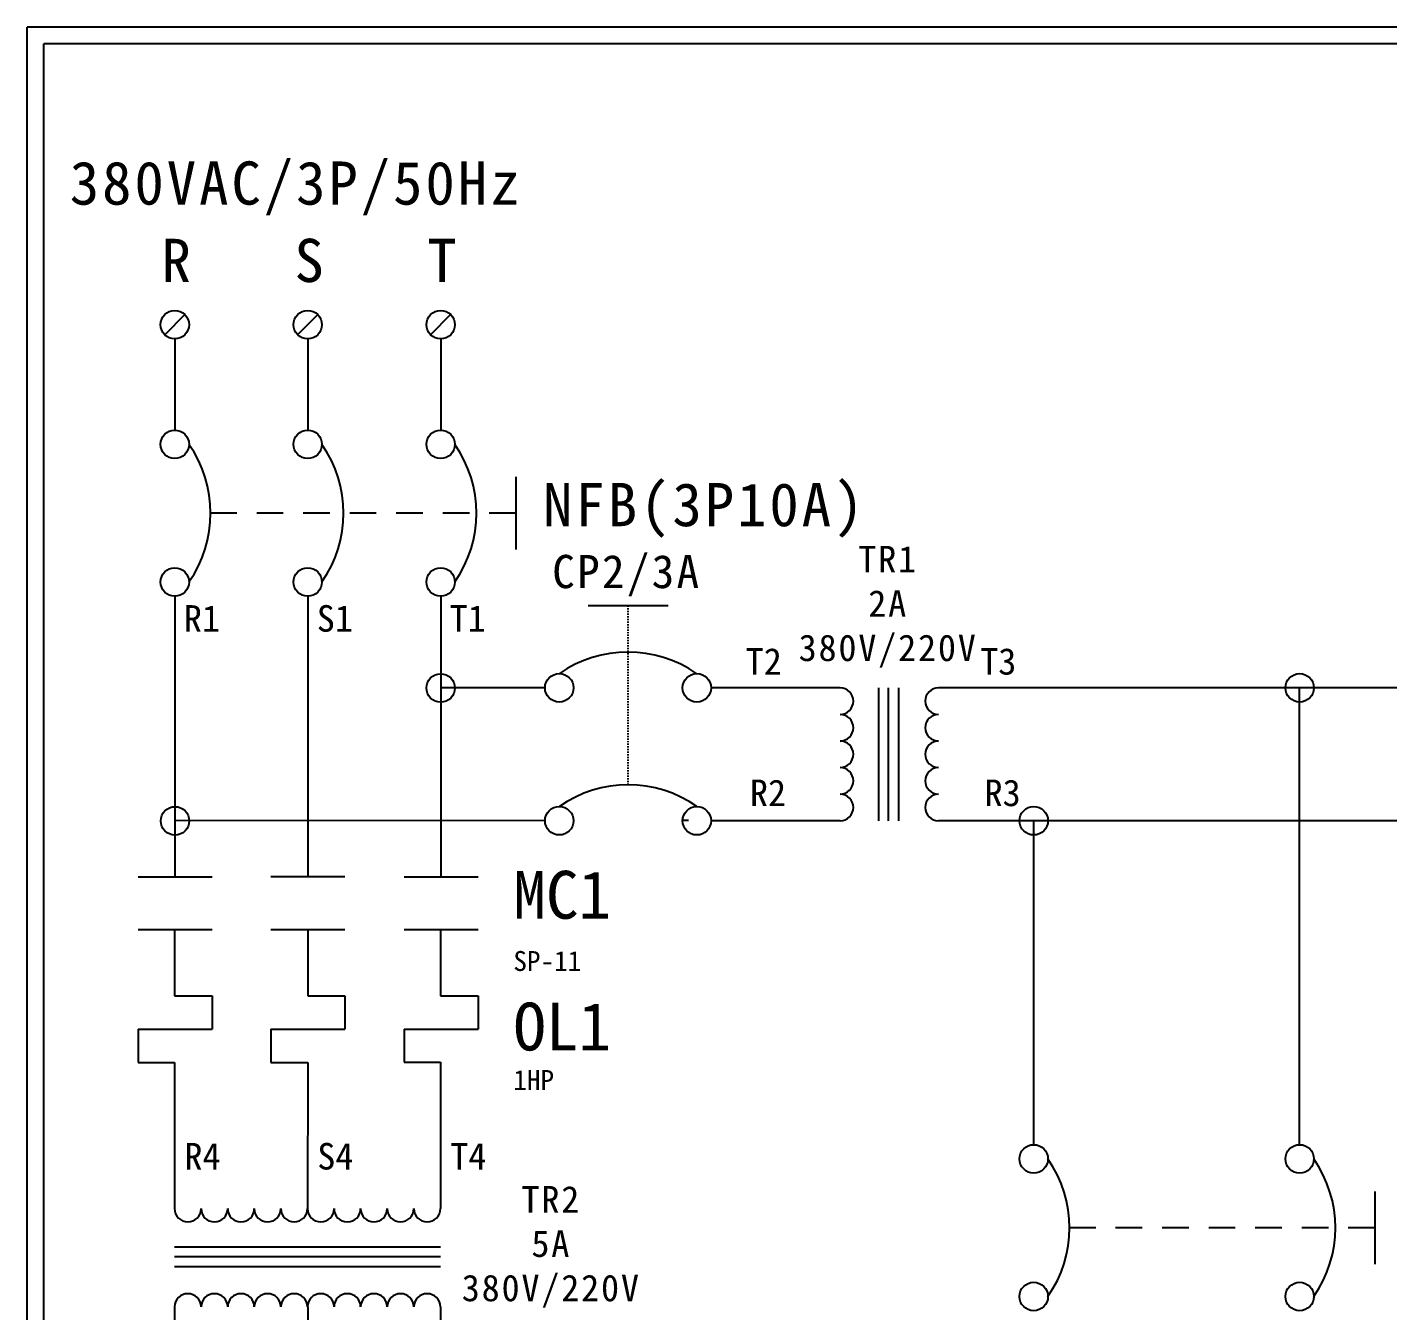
# Model space of a CAD drawing. Extents: x 10 to 297, y 3 to 207.
# Drawn here: x 10 to 112.3, y 110.4 to 207 of the extents above; entities that cross this region are included whole.
import ezdxf

# ---------------------------------------------------------------- set-up
doc = ezdxf.new("R2010")
doc.units = 0
doc.linetypes.add('DASHED', pattern=[0.2, 0.1, -0.1])
doc.linetypes.add('HIDDEN9', pattern=[3.5, 2, -1.5])
doc.layers.get('0').update_dxf_attribs({"linetype": 'CONTINUOUS'})
doc.layers.add('圖框層', color=7, linetype='CONTINUOUS')
doc.layers.add('標尺寸層', color=3, linetype='CONTINUOUS')
doc.styles.add('STSL', font='kaiu.ttf')
doc.styles.add('標楷體', font='kaiu.ttf')

msp = doc.modelspace()

# ---------------------------------------------------------------- linework, layer by layer
for p, q in [((21.85, 185.35), (20.34, 183.83)), ((31.85, 185.35), (30.34, 183.83)), ((41.85, 185.35), (40.34, 183.83)), ((21.1, 164.1), (21.11, 143.06)), ((41.1, 164.1), (41.11, 143.06)), ((289.98, 157.27), (81.99, 157.27)), ((289.98, 147.27), (81.99, 147.27)), ((41.08, 139.09), (41.08, 134.1))]:
    msp.add_line(p, q)
at = {"color": 7, "linetype": 'HIDDEN9'}
for p, q in [((46.76, 170.41), (23.79, 170.41)), ((111.37, 116.65), (88.4, 116.65))]:
    msp.add_line(p, q, dxfattribs=at)
for centre in [(21.1, 184.59), (31.1, 184.59), (41.1, 184.59), (21.1, 175.59), (31.1, 175.59), (41.1, 175.59), (21.1, 165.23), (31.1, 165.23), (41.1, 165.23), (41.1, 157.26), (50.02, 157.27), (60.37, 157.27), (105.71, 157.27), (21.12, 147.26), (50.02, 147.27), (60.37, 147.27), (85.71, 147.27), (85.71, 121.83), (105.71, 121.83), (85.71, 111.48), (105.71, 111.48)]:
    msp.add_circle(centre, 1.07)
at = {"color": 7}
for centre, start, end in [((14.74, 170.41), 325.1286, 34.8714), ((24.74, 170.41), 325.1286, 34.8714), ((34.74, 170.41), 325.1286, 34.8714), ((55.19, 150.91), 55.1286, 124.8714), ((55.2, 140.92), 55.1286, 124.8714), ((79.35, 116.65), 325.1286, 34.8714), ((99.35, 116.65), 325.1286, 34.8714)]:
    msp.add_arc(centre, 9.05, start, end, dxfattribs=at)
at = {"layer": '圖框層', "color": 7}
for p, q in [((297, 206.97), (10, 206.97)), ((10, 3), (10, 206.97)), ((295.75, 205.72), (11.25, 205.72)), ((11.25, 4.25), (11.25, 205.72))]:
    msp.add_line(p, q, dxfattribs=at)
at = {"layer": '標尺寸層', "color": 7}
for p, q in [((21.1, 183.52), (21.1, 176.66)), ((31.1, 183.52), (31.1, 176.66)), ((41.1, 183.52), (41.1, 176.66)), ((46.76, 173.14), (46.76, 167.68)), ((21.1, 164.16), (21.1, 164.1)), ((31.1, 164.16), (31.1, 164.1)), ((31.1, 164.1), (31.11, 143.07)), ((41.1, 164.16), (41.1, 164.1)), ((58.2, 163.44), (52.2, 163.44)), ((48.94, 157.26), (41.1, 157.26)), ((65.81, 157.27), (61.44, 157.27)), ((61.44, 157.27), (61.5, 157.27)), ((71.14, 157.27), (65.81, 157.27)), ((74.04, 157.27), (74.04, 147.27)), ((74.76, 157.27), (74.76, 147.27)), ((75.53, 157.27), (75.53, 147.27)), ((81.99, 157.27), (78.55, 157.27)), ((105.71, 122.9), (105.71, 157.27)), ((48.95, 147.28), (21.11, 147.26)), ((59.73, 147.28), (59.3, 147.28)), ((71.14, 147.27), (61.44, 147.27)), ((61.44, 147.27), (61.51, 147.27)), ((81.99, 147.27), (78.55, 147.27)), ((85.71, 122.9), (85.71, 147.27)), ((18.35, 143.06), (23.92, 143.06)), ((28.33, 143.07), (33.89, 143.07)), ((38.35, 143.06), (43.92, 143.06)), ((18.35, 139.09), (23.92, 139.09)), ((21.08, 139.09), (21.08, 134.09)), ((28.33, 139.09), (33.89, 139.09)), ((31.11, 139.09), (31.11, 134.09)), ((38.35, 139.09), (43.92, 139.09)), ((21.08, 134.09), (23.92, 134.09)), ((23.92, 134.09), (23.92, 131.59)), ((31.11, 134.09), (33.89, 134.09)), ((33.89, 134.09), (33.89, 131.59)), ((41.08, 134.1), (43.92, 134.1)), ((43.92, 134.1), (43.92, 131.6)), ((18.35, 131.59), (23.92, 131.59)), ((18.35, 131.59), (18.35, 129.09)), ((28.33, 131.59), (33.89, 131.59)), ((28.33, 131.59), (28.33, 129.09)), ((38.35, 131.6), (43.92, 131.6)), ((38.35, 131.6), (38.35, 129.1)), ((18.35, 129.09), (21.08, 129.09)), ((21.08, 129.09), (21.08, 118.09)), ((28.33, 129.09), (31.12, 129.09)), ((31.12, 129.09), (31.08, 118.09)), ((38.35, 129.1), (41.08, 129.1)), ((41.08, 129.1), (41.08, 118.09)), ((111.37, 119.38), (111.37, 113.92)), ((31.08, 115.2), (21.08, 115.2)), ((41.08, 115.2), (31.08, 115.2)), ((31.08, 114.47), (21.08, 114.47)), ((31.08, 113.7), (21.08, 113.7)), ((41.08, 114.47), (31.08, 114.47)), ((41.08, 113.7), (31.08, 113.7)), ((21.08, 110.7), (21.09, 95.42)), ((31.12, 110.7), (31.12, 95.43)), ((41.08, 110.71), (41.09, 95.43))]:
    msp.add_line(p, q, dxfattribs=at)
at = {"layer": '標尺寸層', "color": 7, "linetype": 'DASHED'}
msp.add_line((55.2, 149.97), (55.2, 163.44), dxfattribs=at)
at = {"layer": '標尺寸層', "color": 7}
for centre, start, end in [((71.14, 156.27), 270, 90), ((78.55, 156.27), 90, 270), ((71.14, 154.27), 270, 90), ((78.55, 154.27), 90, 270), ((71.14, 152.27), 270, 90), ((78.55, 152.27), 90, 270), ((71.14, 150.27), 270, 90), ((78.55, 150.27), 90, 270), ((71.14, 148.27), 270, 90), ((78.55, 148.27), 90, 270), ((22.08, 118.09), 180, 0), ((24.08, 118.09), 180, 0), ((26.08, 118.09), 180, 0), ((28.08, 118.09), 180, 0), ((30.08, 118.09), 180, 0), ((32.08, 118.09), 180, 0), ((34.08, 118.09), 180, 0), ((36.08, 118.09), 180, 0), ((38.08, 118.09), 180, 0), ((40.08, 118.09), 180, 0), ((22.08, 110.69), 0, 180), ((24.08, 110.69), 0, 180), ((26.08, 110.69), 0, 180), ((28.08, 110.69), 0, 180), ((30.08, 110.69), 0, 180), ((32.08, 110.69), 0, 180), ((34.08, 110.69), 0, 180), ((36.08, 110.69), 0, 180), ((38.08, 110.69), 0, 180), ((40.08, 110.69), 0, 180)]:
    msp.add_arc(centre, 1, start, end, dxfattribs=at)

# ---------------------------------------------------------------- texts
at = {"color": 0, "style": '標楷體'}
for s, insert, char_height, width, attachment_point in [('\\pt6.5;{\\T1.1;380VAC/3P/50Hz}', (13.2, 196.87), 3.25, 35.213, 1), ('\\pt6.5;{\\T1.1;R}', (20.1, 191.05), 3.25, 2, 1), ('\\pt6.5;{\\T1.1;S}', (30.1, 191.05), 3.25, 2, 1), ('\\pt6.5;{\\T1.1;T}', (40.1, 191.05), 3.25, 2, 1), ('\\pt6.5;{\\T1.1;NFB(3P10A)}', (60.96, 172.68), 3.25, 24.6072, 2), ('\\pt6.5;{\\T1.1;TR1\\P2A\\P380V/220V}', (74.76, 167.95), 2, 17.6312, 2), ('\\pt5;{\\T1.1;CP2/3A}', (55.1, 167.27), 2.5, 12.3036, 2), ('\\pt6.5;{\\T1.1;TR2\\P5A\\P380V/220V}', (49.42, 119.79), 2, 17.6312, 2)]:
    msp.add_mtext(s, dxfattribs=dict(at, insert=insert, char_height=char_height, width=width, attachment_point=attachment_point))
at = {"layer": '圖框層', "color": 4, "style": 'STSL'}
for s, height, p in [('R1', 2, (21.78, 161.49)), ('S1', 2, (31.78, 161.49)), ('T1', 2, (41.78, 161.49)), ('T2', 2, (64.04, 158.26)), ('T3', 2, (81.68, 158.26)), ('R2', 2, (64.36, 148.37)), ('R3', 2, (82.01, 148.37)), ('MC1', 3.6, (46.57, 139.9)), ('SP-11', 1.5, (46.57, 135.97)), ('OL1', 3.6, (46.57, 129.99)), ('1HP', 1.5, (46.57, 127.02)), ('R4', 2, (21.82, 121.03)), ('S4', 2, (31.82, 121.03)), ('T4', 2, (41.82, 121.03))]:
    msp.add_text(s, height=height, dxfattribs=at).set_placement(p)

doc.saveas('drawing.dxf')
